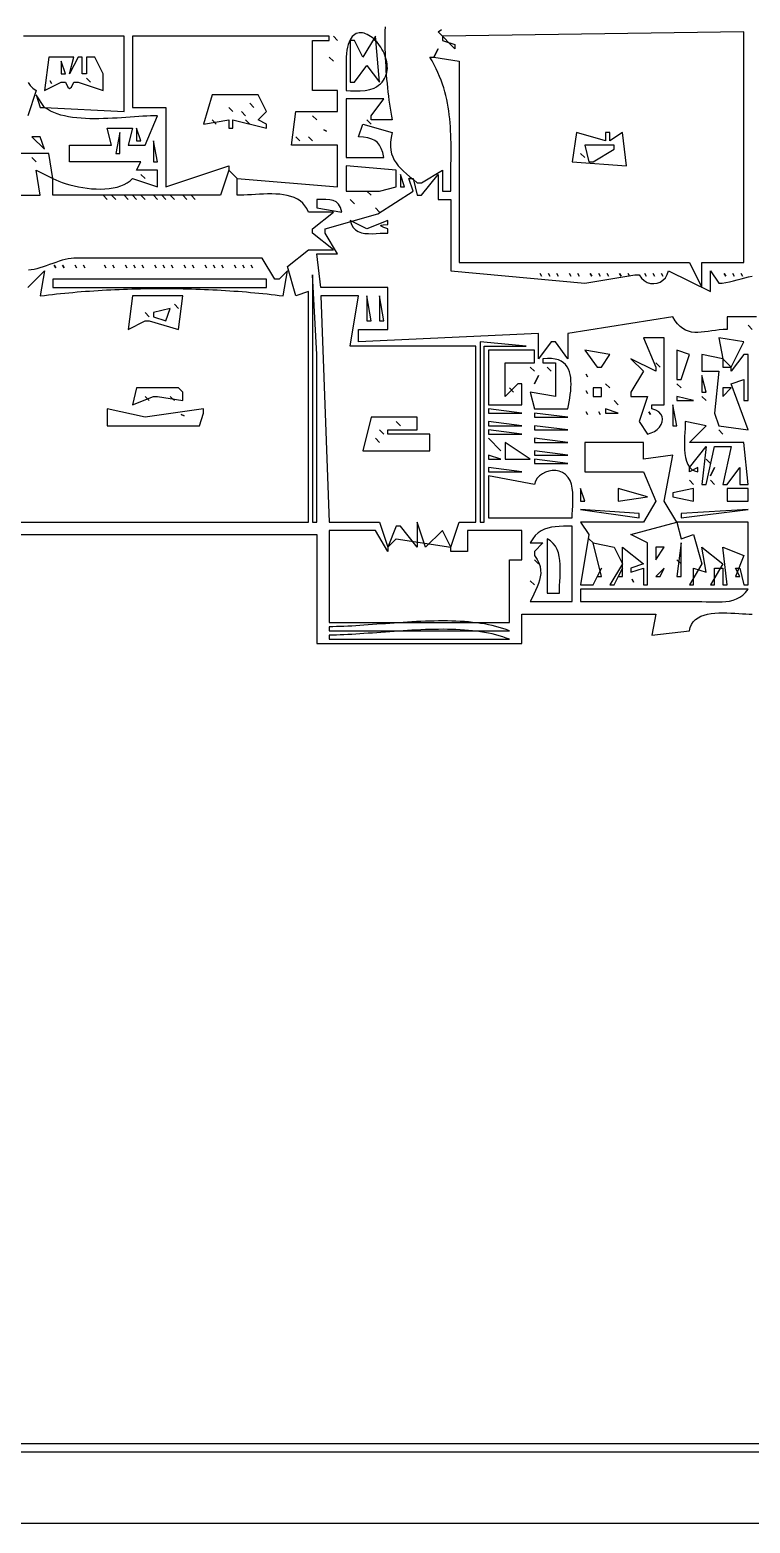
# Model space of a CAD drawing. Extents: x 0 to 1224, y 0 to 792.
# Drawn here: x 503.5 to 675.5, y 0 to 356.5 of the extents above; entities that cross this region are included whole.
import ezdxf

# ---------------------------------------------------------------- set-up
doc = ezdxf.new("R2010")
doc.units = 0
doc.layers.add('C7', color=7, linetype='CONTINUOUS')

msp = doc.modelspace()

# ---------------------------------------------------------------- linework, layer by layer
at = {"layer": 'C7'}
for points in [[(0, 792), (0, 0), (1224, 0), (1224, 792), (0, 792)], [(35, 775), (35, 17), (1207, 17), (1207, 775), (35, 775)], [(37, 773), (37, 19), (1205, 19), (1205, 773), (37, 773)], [(588.3253, 357.2183), (588.2984, 356.1748), (588.2827, 355.1283), (588.278, 354.0798), (588.2841, 353.0302), (588.3008, 351.9804), (588.3279, 350.9313), (588.3651, 349.8839), (588.4123, 348.8391), (588.4693, 347.7978), (588.5358, 346.7609), (588.6116, 345.7294), (588.6965, 344.7041), (588.7903, 343.6861), (588.8928, 342.6762), (589.0038, 341.6753), (589.123, 340.6844), (589.2503, 339.7043), (589.3854, 338.7361), (589.5281, 337.7807), (589.6783, 336.8389), (589.8356, 335.9117), (590, 335), (585, 335), (585, 336), (588, 340), (579, 340), (579, 326), (588, 326), (587.7497, 327.1915), (587.4252, 328.1736), (587.0135, 328.9677), (586.5019, 329.5955), (585.8777, 330.0789), (585.1282, 330.4393), (584.2405, 330.6985), (583.202, 330.8782), (582, 331), (583, 334), (590, 332), (589.7691, 330.7931), (589.6478, 329.695), (589.6314, 328.6939), (589.7157, 327.7782), (589.896, 326.9362), (590.1679, 326.1562), (590.527, 325.4266), (590.9687, 324.7356), (591.4886, 324.0716), (592.0823, 323.4228), (592.7452, 322.7777), (593.4729, 322.1246), (594.2609, 321.4517), (595.1047, 320.7474), (596, 320), (597, 320), (602, 323), (602, 318), (604, 318), (604.0029, 319.1152), (604.011, 320.2149), (604.0227, 321.2997), (604.0365, 322.3704), (604.0512, 323.4274), (604.0652, 324.4713), (604.0771, 325.5029), (604.0856, 326.5228), (604.0891, 327.5314), (604.0863, 328.5296), (604.0757, 329.5178), (604.056, 330.4967), (604.0256, 331.467), (603.9833, 332.4291), (603.9274, 333.3839), (603.8567, 334.3318), (603.7697, 335.2735), (603.665, 336.2096), (603.5411, 337.1407), (603.3967, 338.0674), (603.2303, 338.9905), (603.0404, 339.9104), (602.8257, 340.8278), (602.5848, 341.7433), (602.3162, 342.6575), (602.0185, 343.5711), (601.6902, 344.4847), (601.33, 345.3988), (600.9365, 346.3142), (600.5081, 347.2313), (600.0435, 348.1509), (599.5413, 349.0736), (599, 350), (600, 350), (606, 349), (606, 301), (661, 301), (664, 295), (664, 301), (674, 301), (674, 356), (602, 355), (602, 354), (605, 353), (605, 352), (601, 356), (601.7612, 356.5761)], [(498, 239), (570, 239), (570, 294), (567, 293), (565, 300), (570, 304), (576, 304), (571, 308), (571, 309), (576, 313), (570, 313), (569.6456, 313.8137), (569.1981, 314.5231), (568.6649, 315.1349), (568.0536, 315.6556), (567.3717, 316.0919), (566.6268, 316.4504), (565.8263, 316.7378), (564.9777, 316.9606), (564.0887, 317.1255), (563.1667, 317.2391), (562.2192, 317.3081), (561.2538, 317.339), (560.278, 317.3385), (559.2993, 317.3133), (558.3253, 317.2699), (557.3634, 317.2151), (556.4212, 317.1553), (555.5063, 317.0973), (554.6261, 317.0476), (553.7881, 317.013), (553, 317), (553, 321), (577, 319), (577, 329), (566, 329), (567, 337), (577, 337), (577, 342), (571, 342), (571, 354), (575, 354), (575, 355), (528, 355), (528, 338), (536, 338), (536, 319), (551, 324), (551, 323), (549, 317), (509, 317), (509, 321), (509.6734, 320.6676), (510.4266, 320.3461), (511.2506, 320.0388), (512.1364, 319.7495), (513.0752, 319.4815), (514.058, 319.2385), (515.0759, 319.024), (516.1198, 318.8415), (517.181, 318.6947), (518.2503, 318.587), (519.319, 318.522), (520.378, 318.5032), (521.4185, 318.5342), (522.4314, 318.6185), (523.4078, 318.7597), (524.3388, 318.9613), (525.2155, 319.2269), (526.0289, 319.56), (526.7701, 319.9642), (527.4301, 320.443), (528, 321), (534, 319), (534, 323), (529, 323), (530, 325), (513, 325), (513, 329), (523, 329), (522, 333), (528, 333), (527, 329), (531, 329), (534, 336), (533.1792, 335.9905), (532.316, 335.9638), (531.4139, 335.9226), (530.4767, 335.8696), (529.508, 335.8074), (528.5115, 335.7387), (527.491, 335.6663), (526.4499, 335.5926), (525.3921, 335.5206), (524.3213, 335.4527), (523.241, 335.3917), (522.155, 335.3403), (521.0669, 335.3011), (519.9805, 335.2768), (518.8994, 335.2701), (517.8272, 335.2836), (516.7677, 335.3201), (515.7245, 335.3822), (514.7014, 335.4726), (513.7019, 335.5939), (512.7298, 335.7489), (511.7887, 335.9402), (510.8823, 336.1704), (510.0144, 336.4423), (509.1885, 336.7585), (508.4083, 337.1218), (507.6776, 337.5347), (507, 338), (526, 337), (526, 355), (502, 355)], [(576, 355), (577, 354), (576, 355)], [(585.6836, 342.6033), (586.2578, 342.9201), (586.7685, 343.267), (587.2179, 343.6416), (587.6081, 344.0415), (587.9414, 344.4641), (588.2197, 344.9072), (588.4454, 345.3683), (588.6206, 345.845), (588.7475, 346.3349), (588.8281, 346.8355), (588.8648, 347.3445), (588.8596, 347.8595), (588.8147, 348.3779), (588.7322, 348.8975), (588.6144, 349.4158), (588.4634, 349.9303), (588.2813, 350.4388), (588.0704, 350.9387), (587.8327, 351.4277), (587.5705, 351.9032), (587.286, 352.3631), (586.9812, 352.8047), (586.6583, 353.2257), (586.3196, 353.6237), (585.9671, 353.9963), (585.603, 354.341), (585.2296, 354.6555), (584.8489, 354.9373), (584.4631, 355.184), (584.0744, 355.3932), (583.685, 355.5625), (583.297, 355.6895), (582.9126, 355.7717), (582.5339, 355.8068), (582.1631, 355.7924), (581.8024, 355.7259), (581.4539, 355.6051), (581.1198, 355.4275), (580.8023, 355.1906), (580.5035, 354.8921), (580.2256, 354.5296), (579.9708, 354.1006), (579.7411, 353.6028), (579.5389, 353.0337), (579.3662, 352.3908), (579.2252, 351.6719), (579.118, 350.8744), (579.047, 349.9961), (579.0089, 348.9959), (579.0014, 347.9963), (579.0138, 346.9971), (579.0354, 345.998), (579.0555, 344.9989), (579.0634, 343.9997), (579.0485, 343.0001), (579, 342)], [(586, 355), (583, 350), (581, 354), (580, 354), (580, 344), (581, 344), (584, 348), (587, 344), (586, 355)], [(508, 350), (507, 342), (511, 344), (512, 344), (512.5339, 342.8485), (513, 342.4647), (513.466, 342.8485), (514, 344), (515, 344), (521, 342), (521, 346), (519, 350), (517, 350), (517, 346), (516, 346), (516, 350), (515, 350), (513, 346), (514, 350), (508, 350)], [(575, 350), (576, 349), (575, 350)], [(601, 352), (600, 350), (601, 352)], [(511, 349), (511, 346), (512, 346), (511, 349)], [(503.0659, 343.9648), (503.585, 343.2432), (504.2258, 342.5858), (505, 342), (503, 336)], [(508.333344, 344.333344), (508.666656, 343.666656), (508.333344, 344.333344)], [(517, 345), (518, 344), (517, 345)], [(579, 342), (580.08, 341.9811), (581.2258, 341.9482), (582.3982, 341.9475), (583.558, 342.0256), (584.6662, 342.2287), (585.6836, 342.6034)], [(505, 341), (506, 338), (507, 338), (505, 341)], [(547, 341), (545, 334), (551, 335), (551, 333), (552, 333), (552, 335), (560, 333), (560, 334), (558, 335), (560, 337), (558, 341), (547, 341)], [(556, 339), (557, 338), (556, 339)], [(551, 338), (552, 337), (551, 338)], [(554, 337), (555, 336), (554, 337)], [(571, 336), (572, 335), (571, 336)], [(525, 332), (524, 327), (525, 327), (525, 332)], [(529, 333), (529, 330), (530, 330), (529, 333)], [(547, 335), (548, 334), (547, 335)], [(555, 335), (556, 334), (555, 335)], [(573.666687, 332.666656), (574.333313, 332.333344), (573.666687, 332.666656)], [(584, 335), (585, 334), (584, 335)], [(634, 332), (633, 325), (646, 324), (645, 332), (642, 330), (642, 332), (641, 332), (641, 330), (634, 332)], [(504, 331), (507, 328), (506, 331), (504, 331)], [(533, 330), (533, 325), (534, 325), (533, 330)], [(567, 331), (568, 330), (567, 331)], [(570, 331), (571, 330), (570, 331)], [(636, 329), (637, 325), (638, 325), (643, 328), (643, 329), (636, 329)], [(472, 317), (506, 317), (505, 323), (509, 321), (508, 327), (500, 327)], [(504, 326), (505, 325), (504, 326)], [(635, 327), (636, 326), (635, 327)], [(530, 322), (531, 321), (530, 322)], [(551, 323), (553, 321), (551, 323)], [(677, 288), (670, 288), (670, 285), (669.0504, 284.9482), (668.1224, 284.8583), (667.2162, 284.7437), (666.3321, 284.6176), (665.4704, 284.4933), (664.6316, 284.3843), (663.8159, 284.3038), (663.0236, 284.2651), (662.255, 284.2817), (661.5105, 284.3667), (660.7904, 284.5336), (660.095, 284.7956), (659.4246, 285.1662), (658.7796, 285.6586), (658.1603, 286.2861), (657.567, 287.0621), (657, 288), (632, 284), (632, 278), (629, 282), (628, 282), (625, 278), (625, 284), (582, 282), (582, 285), (589, 285), (589, 295), (573, 295), (572, 303), (577, 303), (574, 308), (574, 309), (586.624207, 312.584869), (595, 318), (594, 321), (595, 321), (596, 317), (597, 317), (601, 322), (601, 316), (604, 316), (604, 299), (636, 296), (648, 298), (649, 298), (649.5556, 297.2287), (650.2112, 296.6368), (650.9386, 296.222), (651.7101, 295.9819), (652.4977, 295.9143), (653.2736, 296.0168), (654.0098, 296.287), (654.6784, 296.7228), (655.2516, 297.3218), (655.7014, 298.0816), (656, 299), (666, 294), (666, 299), (668, 296), (668.8441, 296.0526), (669.7158, 296.1793), (670.6082, 296.3627), (671.5145, 296.5855), (672.428, 296.8302), (673.3418, 297.0795), (674.249, 297.316), (675.143, 297.5223), (676.0169, 297.681)], [(579, 324), (579, 318), (587, 318), (591, 319), (591, 323), (579, 324)], [(592, 322), (592, 319), (593, 319), (592, 322)], [(584, 318), (585, 317), (584, 318)], [(521, 317), (522, 316), (521, 317)], [(523, 317), (524, 316), (523, 317)], [(526, 317), (527, 316), (526, 317)], [(528, 317), (529, 316), (528, 317)], [(530, 317), (531, 316), (530, 317)], [(533, 317), (534, 316), (533, 317)], [(535, 317), (536, 316), (535, 317)], [(537, 317), (538, 316), (537, 317)], [(540, 317), (541, 316), (540, 317)], [(542, 317), (543, 316), (542, 317)], [(572, 316), (572, 314), (578, 313), (577.6638, 314.1053), (577.204, 314.9024), (576.6233, 315.441), (575.9243, 315.7709), (575.1098, 315.942), (574.1824, 316.004), (573.1449, 316.0067), (572, 316)], [(580, 316), (581, 315), (580, 316)], [(586, 314), (587, 313), (586, 314)], [(580, 311), (580.2973, 310.0551), (580.7273, 309.3135), (581.275, 308.7522), (581.9251, 308.348), (582.6626, 308.0778), (583.4723, 307.9186), (584.3391, 307.8472), (585.2479, 307.8406), (586.1835, 307.8757), (587.1308, 307.9293), (588.0746, 307.9784), (589, 308), (589, 309), (588.0021, 309.3548), (587.4176, 309.6342), (587.3321, 309.8361), (587.831, 309.9587), (589, 310), (589, 311), (584, 309), (580, 311)], [(503, 295), (507, 299), (506, 293), (506.9618, 293.1192), (507.9276, 293.2342), (508.8974, 293.345), (509.8708, 293.4517), (510.8479, 293.5541), (511.8284, 293.6524), (512.8122, 293.7465), (513.7991, 293.8365), (514.7891, 293.9222), (515.7819, 294.0038), (516.7774, 294.0811), (517.7756, 294.1543), (518.7761, 294.2233), (519.779, 294.2882), (520.784, 294.3488), (521.7911, 294.4053), (522.7999, 294.4576), (523.8106, 294.5057), (524.8228, 294.5496), (525.8364, 294.5893), (526.8513, 294.6249), (527.8674, 294.6563), (528.8844, 294.6834), (529.9024, 294.7064), (530.921, 294.7253), (531.9402, 294.7399), (532.9599, 294.7504), (533.9798, 294.7566), (534.9999, 294.7587), (536.02, 294.7566), (537.0399, 294.7504), (538.0596, 294.7399), (539.0788, 294.7253), (540.0975, 294.7065), (541.1154, 294.6835), (542.1325, 294.6563), (543.1485, 294.6249), (544.1635, 294.5894), (545.1771, 294.5496), (546.1893, 294.5057), (547.1999, 294.4576), (548.2088, 294.4053), (549.2158, 294.3489), (550.2208, 294.2882), (551.2237, 294.2234), (552.2243, 294.1544), (553.2224, 294.0812), (554.218, 294.0038), (555.2108, 293.9222), (556.2008, 293.8365), (557.1877, 293.7466), (558.1715, 293.6524), (559.152, 293.5542), (560.129, 293.4517), (561.1025, 293.345), (562.0722, 293.2342), (563.0381, 293.1192), (564, 293), (565, 299), (563, 297), (562, 297), (559, 302), (557.9992, 301.9998), (556.9984, 301.9996), (555.9975, 301.9991), (554.9967, 301.9984), (553.9959, 301.9976), (552.995, 301.9967), (551.9941, 301.9956), (550.9932, 301.9944), (549.9923, 301.9931), (548.9914, 301.9917), (547.9905, 301.9902), (546.9896, 301.9886), (545.9887, 301.9869), (544.9878, 301.9852), (543.9868, 301.9835), (542.9859, 301.9817), (541.985, 301.98), (540.9841, 301.9782), (539.9831, 301.9764), (538.9822, 301.9746), (537.9813, 301.9729), (536.9804, 301.9712), (535.9795, 301.9696), (534.9786, 301.968), (533.9777, 301.9665), (532.9769, 301.9651), (531.976, 301.9638), (530.9752, 301.9626), (529.9744, 301.9615), (528.9736, 301.9606), (527.9728, 301.9598), (526.972, 301.9591), (525.9713, 301.9587), (524.9705, 301.9584), (523.9699, 301.9583), (522.9692, 301.9584), (521.9685, 301.9587), (520.9679, 301.9593), (519.9673, 301.9601), (518.9668, 301.9612), (517.9662, 301.9625), (516.9657, 301.9641), (515.9653, 301.966), (514.9648, 301.9682), (513.9645, 301.9707)], [(513.9644, 301.9707), (513.3281, 301.937), (512.6563, 301.8393), (511.9544, 301.6872), (511.2281, 301.4902), (510.4827, 301.2582), (509.7237, 301.0006), (508.9567, 300.7271), (508.1871, 300.4475), (507.4204, 300.1713), (506.6621, 299.9082), (505.9177, 299.6678), (505.1926, 299.4598), (504.4924, 299.2938), (503.8225, 299.1794), (503.1885, 299.1264)], [(509.333344, 300.333344), (509.666656, 299.666656), (509.333344, 300.333344)], [(511.333344, 300.333344), (511.666656, 299.666656), (511.333344, 300.333344)], [(514.333313, 300.333344), (514.666687, 299.666656), (514.333313, 300.333344)], [(516.333313, 300.333344), (516.666687, 299.666656), (516.333313, 300.333344)], [(521.333313, 300.333344), (521.666687, 299.666656), (521.333313, 300.333344)], [(523.333313, 300.333344), (523.666687, 299.666656), (523.333313, 300.333344)], [(526.333313, 300.333344), (526.666687, 299.666656), (526.333313, 300.333344)], [(528.333313, 300.333344), (528.666687, 299.666656), (528.333313, 300.333344)], [(530.333313, 300.333344), (530.666687, 299.666656), (530.333313, 300.333344)], [(533.333313, 300.333344), (533.666687, 299.666656), (533.333313, 300.333344)], [(535.333313, 300.333344), (535.666687, 299.666656), (535.333313, 300.333344)], [(537.333313, 300.333344), (537.666687, 299.666656), (537.333313, 300.333344)], [(540.333313, 300.333344), (540.666687, 299.666656), (540.333313, 300.333344)], [(542.333313, 300.333344), (542.666687, 299.666656), (542.333313, 300.333344)], [(545.333313, 300.333344), (545.666687, 299.666656), (545.333313, 300.333344)], [(547.333313, 300.333344), (547.666687, 299.666656), (547.333313, 300.333344)], [(549.333313, 300.333344), (549.666687, 299.666656), (549.333313, 300.333344)], [(552.333313, 300.333344), (552.666687, 299.666656), (552.333313, 300.333344)], [(554.333313, 300.333344), (554.666687, 299.666656), (554.333313, 300.333344)], [(556.333313, 300.333344), (556.666687, 299.666656), (556.333313, 300.333344)], [(509, 297), (509, 295), (560, 295), (560, 297), (509, 297)], [(571, 298), (571, 239), (572, 239), (572, 279), (571, 298)], [(625.333313, 298.333344), (625.666687, 297.666656), (625.333313, 298.333344)], [(627.333313, 298.333344), (627.666687, 297.666656), (627.333313, 298.333344)], [(629.333313, 298.333344), (629.666687, 297.666656), (629.333313, 298.333344)], [(632.333313, 298.333344), (632.666687, 297.666656), (632.333313, 298.333344)], [(634.333313, 298.333344), (634.666687, 297.666656), (634.333313, 298.333344)], [(637.333313, 298.333344), (637.666687, 297.666656), (637.333313, 298.333344)], [(639.333313, 298.333344), (639.666687, 297.666656), (639.333313, 298.333344)], [(641.333313, 298.333344), (641.666687, 297.666656), (641.333313, 298.333344)], [(644.333313, 298.333344), (644.666687, 297.666656), (644.333313, 298.333344)], [(646.333313, 298.333344), (646.666687, 297.666656), (646.333313, 298.333344)], [(650.333313, 298.333344), (650.666687, 297.666656), (650.333313, 298.333344)], [(652.333313, 298.333344), (652.666687, 297.666656), (652.333313, 298.333344)], [(654.333313, 298.333344), (654.666687, 297.666656), (654.333313, 298.333344)], [(669.333313, 298.333344), (669.666687, 297.666656), (669.333313, 298.333344)], [(671.333313, 298.333344), (671.666687, 297.666656), (671.333313, 298.333344)], [(673.333313, 298.333344), (673.666687, 297.666656), (673.333313, 298.333344)], [(528, 293), (527, 285), (531, 287), (532, 287), (539, 285), (540, 293), (528, 293)], [(573, 293), (575, 239), (587, 239), (589, 233), (589, 232), (586, 237), (575, 237), (575, 215), (618, 215), (618, 230), (621, 230), (621, 237), (608, 237), (608, 232), (604, 232), (604, 233), (606, 239), (610, 239), (610, 281), (580, 281), (582, 293), (573, 293)], [(584, 293), (584, 287), (585, 287), (584, 293)], [(587, 293), (587, 287), (588, 287), (587, 293)], [(531, 289), (532, 288), (531, 289)], [(533, 289), (533, 288), (536, 287), (537, 290), (533, 289)], [(538, 291), (539, 290), (538, 291)], [(675, 286), (676, 285), (675, 286)], [(611, 282), (611, 239), (612, 239), (612, 281), (622, 281), (611, 282)], [(650, 283), (653, 276), (653, 275), (647, 278), (650, 275), (647, 270), (647, 269), (651, 269), (649, 263), (651, 260), (651.8591, 260.2584), (652.6288, 260.6405), (653.2935, 261.1223), (653.8377, 261.6798), (654.2461, 262.2892), (654.503, 262.9266), (654.5932, 263.5681), (654.501, 264.1897), (654.211, 264.7676), (653.7079, 265.2779), (652.976, 265.6966), (652, 266), (652, 267), (655, 267), (655, 283), (650, 283)], [(668, 283), (669, 278), (664, 279), (664, 275), (668, 275), (667, 265), (668, 262), (675, 261), (671, 272), (674, 273), (674, 268), (675, 268), (675, 279), (674, 279), (671, 275), (671, 276), (674, 282), (668, 283)], [(613, 280), (613, 267), (621, 267), (621, 272), (620, 272), (617, 269), (617, 277), (624, 277), (624, 280), (613, 280)], [(626, 278), (626, 277), (629, 277), (629, 269), (623, 270), (624, 266), (632, 266), (632.1551, 266.8509), (632.3032, 267.71), (632.4382, 268.5717), (632.5544, 269.4303), (632.6459, 270.2799), (632.707, 271.115), (632.7317, 271.9297), (632.7143, 272.7183), (632.6489, 273.4752), (632.5296, 274.1947), (632.3508, 274.8709), (632.1065, 275.4982), (631.7909, 276.0709), (631.3982, 276.5833), (630.9225, 277.0296), (630.358, 277.4041), (629.6989, 277.7011), (628.9394, 277.915), (628.0736, 278.0398), (627.0958, 278.0701), (626, 278)], [(636, 280), (639, 276), (640, 276), (642, 279), (636, 280)], [(658, 280), (658, 273), (659, 273), (661, 279), (658, 280)], [(623, 276), (624, 275), (623, 276)], [(627, 276), (628, 275), (627, 276)], [(653, 277), (654, 276), (653, 277)], [(669, 278), (669, 276), (671, 276), (669, 278)], [(529, 271), (528, 267), (533, 269), (534, 269), (540, 268), (540, 270), (539, 271), (529, 271)], [(618, 271), (619, 270), (618, 271)], [(625, 274), (624, 272), (625, 274)], [(636.333313, 274.333344), (636.666687, 273.666656), (636.333313, 274.333344)], [(638, 271), (638, 269), (640, 269), (640, 271), (638, 271)], [(641, 272), (642, 271), (641, 272)], [(658, 272), (659, 271), (658, 272)], [(664, 274), (664, 270), (665, 270), (664, 274)], [(669, 271), (669, 269), (671, 271), (669, 271)], [(531, 269), (532, 268), (531, 269)], [(537, 269), (538, 268), (537, 269)], [(636.333313, 270.333344), (636.666687, 269.666656), (636.333313, 270.333344)], [(643, 268), (644, 267), (643, 268)], [(658, 269), (658, 268), (662, 268), (658, 269)], [(664, 269), (665, 268), (664, 269)], [(522, 266), (522, 262), (544, 262), (545, 265), (545, 266), (531, 264), (522, 266)], [(539.666687, 264.666656), (540.333313, 264.333344), (539.666687, 264.666656)], [(585, 264), (583, 256), (599, 256), (599, 260), (589, 260), (589, 261), (596, 261), (596, 264), (585, 264)], [(613, 266), (613, 265), (621, 265), (613, 266)], [(624, 265), (624, 264), (632, 264), (624, 265)], [(636.333313, 265.333344), (636.666687, 264.666656), (636.333313, 265.333344)], [(639.333313, 265.333344), (639.666687, 264.666656), (639.333313, 265.333344)], [(641, 266), (641, 265), (644, 265), (641, 266)], [(651.333313, 265.333344), (651.666687, 264.666656), (651.333313, 265.333344)], [(657, 267), (657, 262), (658, 262), (657, 267)], [(587, 261), (588, 260), (587, 261)], [(591, 263), (592, 262), (591, 263)], [(613, 263), (613, 262), (621, 262), (613, 263)], [(613, 261), (613, 260), (621, 260), (613, 261)], [(624, 262), (624, 261), (632, 261), (624, 262)], [(660, 263), (659.9844, 262.2123), (659.9452, 261.336), (659.8949, 260.3913), (659.846, 259.398), (659.8112, 258.3763), (659.803, 257.3462), (659.8339, 256.3276), (659.9166, 255.3407), (660.0636, 254.4054), (660.2875, 253.5418), (660.6008, 252.7699), (661.0161, 252.1097), (661.5461, 251.5813), (662.2031, 251.2047), (663, 251), (663, 252), (661, 251), (661, 252), (665, 257), (664, 248), (665, 248), (667, 257), (671, 257), (669, 248), (670, 248), (673, 252), (673, 248), (675, 248), (674, 258), (661, 258), (665, 262), (660, 263)], [(668, 261), (669, 260), (668, 261)], [(586, 259), (587, 258), (586, 259)], [(613, 259), (616, 256), (613, 259)], [(617, 258), (617, 254), (623, 254), (617, 258)], [(624, 259), (624, 258), (632, 258), (624, 259)], [(636, 258), (636, 251), (650, 251), (653, 244), (650, 239), (635, 239), (637, 236), (635, 224), (638, 224), (640, 228), (639, 226), (640, 226), (638, 234), (643, 233), (645, 229), (642, 224), (643, 224), (645, 228), (644, 226), (645, 226), (645, 233), (650, 229), (647, 228), (647, 227), (650, 228), (650, 224), (651, 224), (651, 234), (647, 236), (658, 239), (659, 235), (662, 236), (664, 229), (661, 224), (662, 224), (662, 228), (665, 227), (664, 233), (669, 229), (666, 224), (667, 224), (667, 228), (669, 228), (669, 224), (670, 224), (669, 233), (674, 231), (672, 226), (673, 226), (672, 228), (673, 228), (674, 224), (675, 224), (675, 239), (658, 239), (655, 244), (657, 255), (650, 254), (650, 258), (636, 258)], [(613, 255), (613, 254), (616, 254), (613, 255)], [(624, 256), (624, 255), (632, 255), (624, 256)], [(624, 254), (624, 253), (632, 253), (624, 254)], [(665, 254), (666, 253), (665, 254)], [(613, 252), (613, 251), (621, 251), (613, 252)], [(624, 248), (613, 250), (613, 240), (633, 240), (633.0213, 240.8816), (633.0716, 241.8454), (633.1304, 242.8676), (633.1771, 243.9246), (633.1912, 244.9925), (633.1523, 246.0476), (633.0398, 247.0664), (632.8331, 248.0249), (632.5119, 248.8995), (632.0555, 249.6666), (631.4275, 250.3358), (630.7088, 250.8244), (629.9241, 251.1425), (629.0983, 251.3002), (628.2563, 251.3076), (627.423, 251.1748), (626.6233, 250.9119), (625.8821, 250.5291), (625.2243, 250.0363), (624.6747, 249.4438), (624.2583, 248.7617), (624, 248)], [(667, 252), (666, 250), (667, 252)], [(635, 247), (635, 244), (636, 244), (635, 247)], [(644, 247), (644, 244), (651, 245), (644, 247)], [(657, 246), (657, 245), (662, 244), (662, 247), (657, 246)], [(661, 249), (662, 248), (661, 249)], [(666, 249), (667, 248), (666, 249)], [(670, 247), (670, 244), (675, 244), (675, 247), (670, 247)], [(596, 239), (596, 233), (592, 238), (591, 238), (589, 233), (591, 235), (604, 233), (602, 237), (598, 233), (596, 239)], [(635, 242), (649, 240), (649, 241), (635, 242)], [(659, 241), (659, 240), (675, 242), (659, 241)], [(282, 236), (572, 236), (572, 210), (621, 210), (621, 217), (653, 217), (652, 212), (661, 213), (661.1882, 213.8408), (661.4979, 214.5692), (661.9187, 215.1927), (662.4402, 215.7188), (663.0521, 216.1549), (663.7438, 216.5086), (664.5051, 216.7874), (665.3255, 216.9987), (666.1946, 217.15), (667.1021, 217.2488), (668.0376, 217.3027), (668.9906, 217.3191), (669.9508, 217.3055), (670.9078, 217.2694), (671.8511, 217.2183), (672.7705, 217.1597), (673.6554, 217.101), (674.4956, 217.0499), (675.2806, 217.0137), (676, 217)], [(623, 234), (626, 234), (624, 232), (624, 231), (624.6056, 230.0947), (625.0417, 229.2215), (625.3234, 228.3743), (625.466, 227.5472), (625.4847, 226.7339), (625.3947, 225.9284), (625.2112, 225.1248), (624.9495, 224.3168), (624.6247, 223.4984), (624.2522, 222.6636), (623.847, 221.8063), (623.4246, 220.9205), (623, 220), (633, 220), (633, 238), (631.9314, 237.998), (630.9013, 237.9891), (629.911, 237.9571), (628.9618, 237.8862), (628.0549, 237.7604), (627.1916, 237.5636), (626.3732, 237.28), (625.6011, 236.8936), (624.8764, 236.3883), (624.2004, 235.7483), (623.5745, 234.9575), (623, 234)], [(627, 235), (627, 222), (630, 222), (629.9905, 222.9049), (630.0134, 223.8518), (630.0547, 224.8298), (630.1009, 225.8278), (630.1381, 226.835), (630.1526, 227.8404), (630.1308, 228.8331), (630.0589, 229.802), (629.9232, 230.7362), (629.7099, 231.6248), (629.4053, 232.4568), (628.9958, 233.2213), (628.4675, 233.9073), (627.8068, 234.5038), (627, 235)], [(637, 235), (638, 234), (637, 235)], [(653, 233), (653, 230), (655, 233), (653, 233)], [(659, 234), (658, 226), (659, 226), (659, 234)], [(624, 230), (625, 229), (624, 230)], [(658, 230), (659, 229), (658, 230)], [(623, 225), (624, 224), (623, 225)], [(647.333313, 225.333328), (647.666687, 224.666672), (647.333313, 225.333328)], [(653, 226), (654, 226), (655, 228), (653, 226)], [(635, 223), (635, 220), (664, 220), (664.9715, 219.9878), (665.9415, 219.9611), (666.9047, 219.935), (667.8558, 219.9244), (668.7896, 219.9443), (669.7007, 220.0097), (670.5839, 220.1356), (671.4338, 220.3369), (672.2452, 220.6287), (673.0128, 221.0259), (673.7314, 221.5435), (674.3955, 222.1965), (675, 223), (635, 223)], [(575, 214), (575, 213), (618, 213), (617.2218, 213.3082), (616.419, 213.5912), (615.5926, 213.8498), (614.7437, 214.0849), (613.8733, 214.2974), (612.9827, 214.4879), (612.0729, 214.6576), (611.1449, 214.8071), (610.2, 214.9373), (609.2392, 215.0491), (608.2637, 215.1434), (607.2744, 215.221), (606.2726, 215.2827), (605.2593, 215.3295), (604.2356, 215.3621), (603.2027, 215.3814), (602.1616, 215.3883), (601.1135, 215.3836), (600.0594, 215.3683), (599.0004, 215.343), (597.9377, 215.3088), (596.8724, 215.2664), (595.8055, 215.2166), (594.7382, 215.1605), (593.6716, 215.0987), (592.6067, 215.0323), (591.5447, 214.9619), (590.4867, 214.8885), (589.4338, 214.813), (588.387, 214.7361), (587.3475, 214.6588), (586.3165, 214.5818), (585.2949, 214.5061), (584.2839, 214.4325), (583.2847, 214.3618), (582.2982, 214.295), (581.3256, 214.2328), (580.3681, 214.1762), (579.4267, 214.1259), (578.5025, 214.0828), (577.5966, 214.0479), (576.7102, 214.0218), (575.8442, 214.0056), (575, 214)], [(575, 212), (575, 211), (618, 211), (617.2218, 211.3082), (616.419, 211.5912), (615.5926, 211.8498), (614.7436, 212.0849), (613.8733, 212.2974), (612.9827, 212.4879), (612.0728, 212.6576), (611.1449, 212.8071), (610.2, 212.9373), (609.2392, 213.0491), (608.2636, 213.1434), (607.2744, 213.221), (606.2725, 213.2827), (605.2592, 213.3295), (604.2356, 213.3621), (603.2027, 213.3814), (602.1616, 213.3883), (601.1134, 213.3836), (600.0593, 213.3683), (599.0004, 213.343), (597.9377, 213.3088), (596.8724, 213.2664), (595.8055, 213.2166), (594.7382, 213.1605), (593.6715, 213.0987), (592.6067, 213.0323), (591.5447, 212.9619), (590.4867, 212.8885), (589.4337, 212.813), (588.387, 212.7361), (587.3475, 212.6588), (586.3165, 212.5818), (585.2949, 212.5061), (584.2839, 212.4325), (583.2847, 212.3618), (582.2982, 212.295), (581.3256, 212.2328), (580.3681, 212.1762), (579.4267, 212.1259), (578.5025, 212.0828), (577.5966, 212.0479), (576.7102, 212.0218), (575.8442, 212.0056), (575, 212)]]:
    msp.add_lwpolyline(points, dxfattribs=at)

doc.saveas('drawing.dxf')
